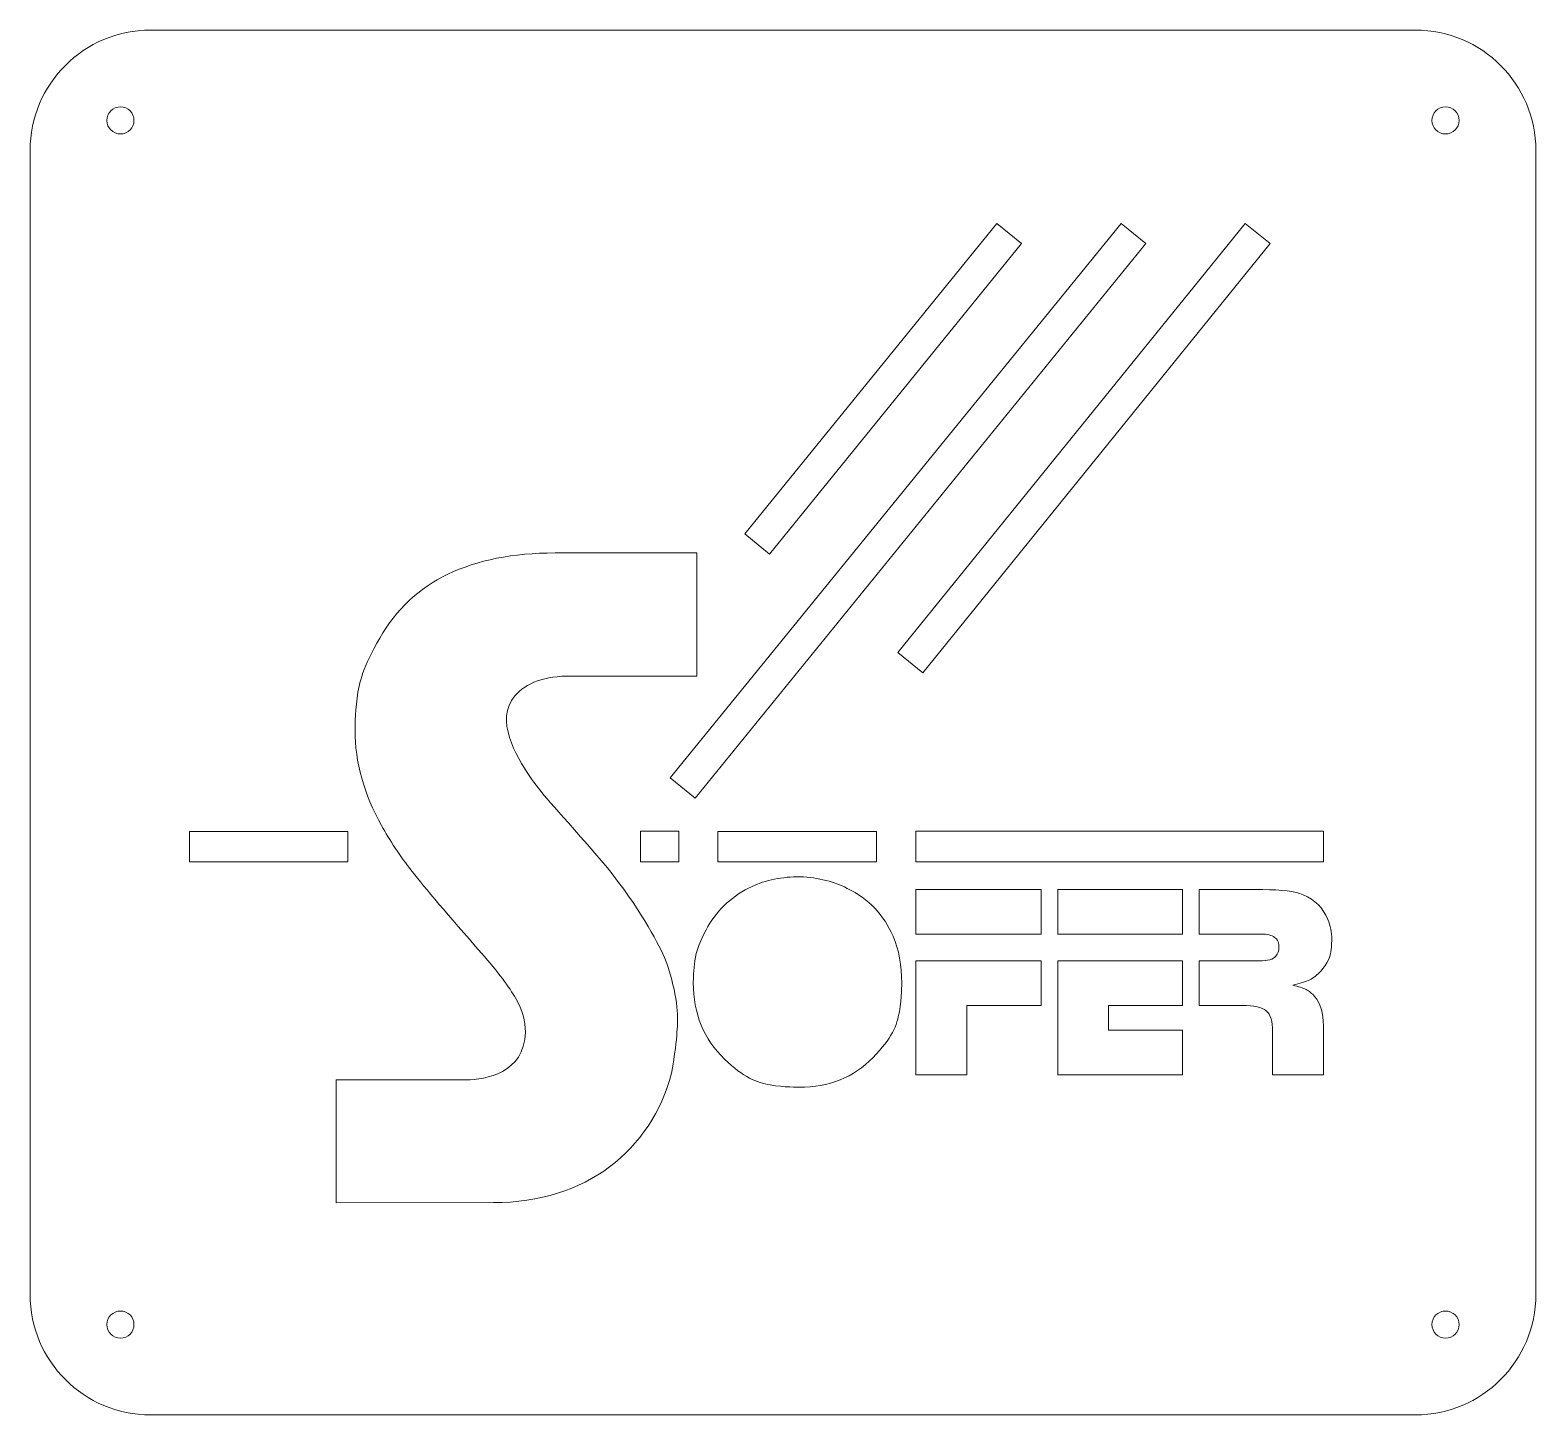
# Model space of a CAD drawing. Header units: centimetres. Extents: x 26 to 276, y -5 to 225.
import ezdxf

# ---------------------------------------------------------------- set-up
doc = ezdxf.new("R2010")
doc.units = ezdxf.units.CM
doc.header["$MEASUREMENT"] = 0

msp = doc.modelspace()

# ---------------------------------------------------------------- linework, layer by layer
at = {"linetype": 'Continuous', "lineweight": 0}
for p, q in [((256.16, 224.65), (46.16, 224.65)), ((26.16, 204.65), (26.16, 14.65)), ((276.16, 14.65), (276.16, 204.65)), ((78.94, 91.56), (52.6, 91.56)), ((52.6, 91.56), (52.6, 86.49)), ((78.94, 86.49), (78.94, 91.56)), ((133.85, 91.58), (127.5, 91.58)), ((127.5, 91.58), (127.5, 86.51)), ((133.85, 86.51), (133.85, 91.58)), ((166.71, 91.56), (140.37, 91.56)), ((140.37, 91.56), (140.37, 86.49)), ((166.71, 86.49), (166.71, 91.56)), ((240.9, 91.58), (173.21, 91.58)), ((173.21, 91.58), (173.21, 86.51)), ((240.9, 86.51), (240.9, 91.58)), ((52.6, 86.49), (78.94, 86.49)), ((52.6, 86.49), (52.6, 86.49)), ((127.5, 86.51), (133.85, 86.51)), ((127.5, 86.51), (127.5, 86.51)), ((140.37, 86.49), (166.71, 86.49)), ((140.37, 86.49), (140.37, 86.49)), ((173.21, 86.51), (240.9, 86.51)), ((173.21, 86.51), (173.21, 86.51)), ((46.16, -5.35), (256.16, -5.35))]:
    msp.add_line(p, q, dxfattribs=at)
for centre in [(41.16, 209.65), (261.16, 209.65), (41.16, 9.65), (261.16, 9.65)]:
    msp.add_circle(centre, 2.25, dxfattribs=at)
for centre, start, end in [((46.16, 204.65), 90, 180), ((256.16, 204.65), 0, 90), ((46.16, 14.65), 180, 270), ((256.16, 14.65), 270, 0)]:
    msp.add_arc(centre, 20, start, end, dxfattribs=at)
for points in [[(132.44, 100.43), (132.44, 100.43), (207.3, 192.53), (207.3, 192.53)], [(144.81, 140.96), (144.81, 140.96), (186.64, 192.53), (186.64, 192.53)], [(170.24, 121.26), (170.24, 121.26), (227.91, 192.53), (227.91, 192.53)], [(186.64, 192.53), (186.64, 192.53), (190.76, 189.18), (190.76, 189.18)], [(207.3, 192.53), (207.3, 192.53), (211.43, 189.18), (211.43, 189.18)], [(227.91, 192.53), (227.91, 192.53), (232.03, 189.18), (232.03, 189.18)], [(211.43, 189.18), (211.43, 189.18), (136.57, 97.08), (136.57, 97.08)], [(190.76, 189.18), (190.76, 189.18), (148.93, 137.62), (148.93, 137.62)], [(232.03, 189.18), (232.03, 189.18), (174.37, 117.91), (174.37, 117.91)], [(148.93, 137.62), (148.93, 137.62), (144.81, 140.96), (144.81, 140.96)], [(84.21, 123.67), (89.61, 133.09), (99.31, 137.81), (113.32, 137.81)], [(113.32, 137.81), (113.32, 137.81), (136.86, 137.81), (136.86, 137.81)], [(136.86, 137.81), (136.86, 137.81), (136.86, 117.37), (136.86, 117.37)], [(174.37, 117.91), (174.37, 117.91), (170.24, 121.26), (170.24, 121.26)], [(116, 117.37), (111.64, 117.37), (108.5, 116.27), (106.64, 114.08)], [(136.86, 117.37), (136.86, 117.37), (116, 117.37), (116, 117.37)], [(106.64, 114.08), (103.26, 110.08), (106.84, 104.11), (109.13, 100.67)], [(109.13, 100.67), (110.83, 98.12), (113.05, 95.84), (119.93, 87.96)], [(136.57, 97.08), (136.57, 97.08), (132.44, 100.43), (132.44, 100.43)], [(89.61, 84.88), (87.51, 87.56), (85.83, 90.11), (84.53, 92.52)], [(119.93, 87.96), (125.78, 81.25), (129.17, 75.29), (130.92, 71.86)], [(101.09, 71.34), (95.54, 77.7), (91.69, 82.2), (89.61, 84.88)], [(145.46, 82.14), (147.83, 83.35), (150.5, 83.97), (153.47, 84.02)], [(153.47, 84.02), (156.45, 84.02), (159.23, 83.38), (161.84, 82.1)], [(138.39, 75.2), (139.97, 78.22), (142.33, 80.54), (145.46, 82.14)], [(161.84, 82.1), (165.38, 80.35), (167.91, 77.71), (169.43, 74.16)], [(173.24, 74.5), (173.24, 74.5), (173.24, 81.89), (173.24, 81.89)], [(173.24, 81.89), (173.24, 81.89), (194.02, 81.89), (194.02, 81.89)], [(194.02, 81.89), (194.02, 81.89), (194.02, 74.5), (194.02, 74.5)], [(196.78, 74.5), (196.78, 74.5), (196.78, 81.89), (196.78, 81.89)], [(196.78, 81.89), (196.78, 81.89), (217.5, 81.89), (217.5, 81.89)], [(217.5, 81.89), (217.5, 81.89), (217.5, 74.5), (217.5, 74.5)], [(220.27, 81.89), (220.27, 81.89), (230.81, 81.89), (230.81, 81.89)], [(220.27, 74.5), (220.27, 74.5), (220.27, 81.89), (220.27, 81.89)], [(230.81, 81.89), (233.95, 81.89), (236.18, 81.61), (237.54, 81.04)], [(237.54, 81.04), (239.48, 80.22), (240.83, 78.86), (241.62, 76.95)], [(194.02, 74.5), (194.02, 74.5), (173.24, 74.5), (173.24, 74.5)], [(217.5, 74.5), (217.5, 74.5), (196.78, 74.5), (196.78, 74.5)], [(230.55, 74.5), (230.55, 74.5), (220.27, 74.5), (220.27, 74.5)], [(232.79, 73.96), (232.31, 74.32), (231.57, 74.5), (230.55, 74.5)], [(106.79, 63.81), (105.73, 65.7), (103.84, 68.23), (101.09, 71.34)], [(173.24, 51.13), (173.24, 51.13), (173.24, 70.06), (173.24, 70.06)], [(173.24, 70.06), (173.24, 70.06), (194.02, 70.06), (194.02, 70.06)], [(194.02, 70.06), (194.02, 70.06), (194.02, 62.67), (194.02, 62.67)], [(196.78, 51.13), (196.78, 51.13), (196.78, 70.06), (196.78, 70.06)], [(196.78, 70.06), (196.78, 70.06), (217.5, 70.06), (217.5, 70.06)], [(217.5, 70.06), (217.5, 70.06), (217.5, 62.67), (217.5, 62.67)], [(220.27, 62.67), (220.27, 62.67), (220.27, 70.06), (220.27, 70.06)], [(220.27, 70.06), (220.27, 70.06), (230.23, 70.06), (230.23, 70.06)], [(230.23, 70.06), (231.65, 70.06), (232.56, 70.31), (232.98, 70.83)], [(240.45, 68.37), (239.89, 67.74), (239.28, 67.25), (238.61, 66.91)], [(238.61, 66.91), (237.94, 66.58), (237, 66.28), (235.8, 66.01)], [(235.8, 66.01), (236.76, 65.79), (237.5, 65.56), (238.02, 65.29)], [(238.02, 65.29), (238.54, 65.03), (239.01, 64.65), (239.43, 64.15)], [(108.39, 58.2), (108.44, 60.02), (107.86, 61.9), (106.79, 63.81)], [(194.02, 62.67), (194.02, 62.67), (181.7, 62.67), (181.7, 62.67)], [(181.7, 62.67), (181.7, 62.67), (181.7, 51.13), (181.7, 51.13)], [(217.5, 62.67), (217.5, 62.67), (205.23, 62.67), (205.23, 62.67)], [(205.23, 62.67), (205.23, 62.67), (205.23, 58.52), (205.23, 58.52)], [(227.44, 62.67), (227.44, 62.67), (220.27, 62.67), (220.27, 62.67)], [(231.39, 61.74), (230.68, 62.36), (229.36, 62.67), (227.44, 62.67)], [(239.43, 64.15), (240.39, 63.03), (240.88, 61.4), (240.89, 59.27)], [(232.46, 58.36), (232.46, 60), (232.11, 61.13), (231.39, 61.74)], [(98.56, 50.29), (101.8, 50.34), (108.19, 51.37), (108.39, 58.2)], [(205.23, 58.52), (205.23, 58.52), (217.5, 58.52), (217.5, 58.52)], [(217.5, 58.52), (217.5, 58.52), (217.5, 51.13), (217.5, 51.13)], [(232.46, 51.13), (232.46, 51.13), (232.46, 58.36), (232.46, 58.36)], [(240.89, 59.27), (240.89, 59.27), (240.89, 51.13), (240.89, 51.13)], [(76.95, 50.28), (76.95, 50.28), (98.56, 50.29), (98.56, 50.29)], [(76.95, 29.85), (76.95, 29.85), (76.95, 50.28), (76.95, 50.28)], [(132.67, 51.38), (129.19, 38.53), (118.53, 29.94), (103.08, 29.9)], [(181.7, 51.13), (181.7, 51.13), (173.24, 51.13), (173.24, 51.13)], [(217.5, 51.13), (217.5, 51.13), (196.78, 51.13), (196.78, 51.13)], [(240.89, 51.13), (240.89, 51.13), (232.46, 51.13), (232.46, 51.13)], [(103.08, 29.9), (103.08, 29.9), (76.95, 29.85), (76.95, 29.85)]]:
    msp.add_open_spline(points, degree=3, dxfattribs=at)
for points, knots in [([(84.53, 92.52), (81.57, 97.79), (80.11, 103.06), (80.11, 108.34), (80.11, 108.34), (80.11, 113.78), (81.47, 118.88), (84.21, 123.67)], [0.19047619, 0.19047619, 0.19047619, 0.19047619, 0.23809524, 0.23809524, 0.23809524, 0.26190476, 0.28571429, 0.28571429, 0.28571429, 0.28571429]), ([(141.45, 53.75), (138, 57.06), (136.27, 61.28), (136.27, 66.4), (136.27, 66.4), (136.27, 69.57), (136.98, 72.51), (138.39, 75.2)], [0.6, 0.6, 0.6, 0.6, 0.7, 0.7, 0.7, 0.75, 0.8, 0.8, 0.8, 0.8]), ([(241.62, 76.95), (242.05, 75.91), (242.27, 74.79), (242.27, 73.62), (242.27, 73.62), (242.27, 71.48), (241.66, 69.74), (240.45, 68.37)], [0.125, 0.125, 0.125, 0.125, 0.16666667, 0.16666667, 0.16666667, 0.1875, 0.20833333, 0.20833333, 0.20833333, 0.20833333]), ([(169.43, 74.16), (170.4, 71.9), (170.88, 69.3), (170.88, 66.38), (170.88, 66.38), (170.88, 61.41), (169.29, 57.27), (166.08, 53.97)], [0.2, 0.2, 0.2, 0.2, 0.3, 0.3, 0.3, 0.35, 0.4, 0.4, 0.4, 0.4]), ([(232.98, 70.83), (233.33, 71.25), (233.5, 71.74), (233.5, 72.29), (233.5, 72.29), (233.5, 73.05), (233.26, 73.6), (232.79, 73.96)], [0.79166667, 0.79166667, 0.79166667, 0.79166667, 0.83333333, 0.83333333, 0.83333333, 0.85416667, 0.875, 0.875, 0.875, 0.875]), ([(130.92, 71.86), (132.52, 68.73), (133.67, 63.38), (133.67, 60.64), (133.67, 60.64), (133.67, 58.69), (133.24, 54.74), (132.67, 51.38)], [0.66666667, 0.66666667, 0.66666667, 0.66666667, 0.71428571, 0.71428571, 0.71428571, 0.73809524, 0.76190476, 0.76190476, 0.76190476, 0.76190476]), ([(166.08, 53.97), (162.91, 50.7), (158.83, 49.06), (153.81, 49.06), (153.81, 49.06), (148.82, 49.06), (144.7, 50.63), (141.45, 53.75)], [0.4, 0.4, 0.4, 0.4, 0.5, 0.5, 0.5, 0.55, 0.6, 0.6, 0.6, 0.6])]:
    msp.add_open_spline(points, degree=3, knots=knots, dxfattribs=at)

doc.saveas('drawing.dxf')
